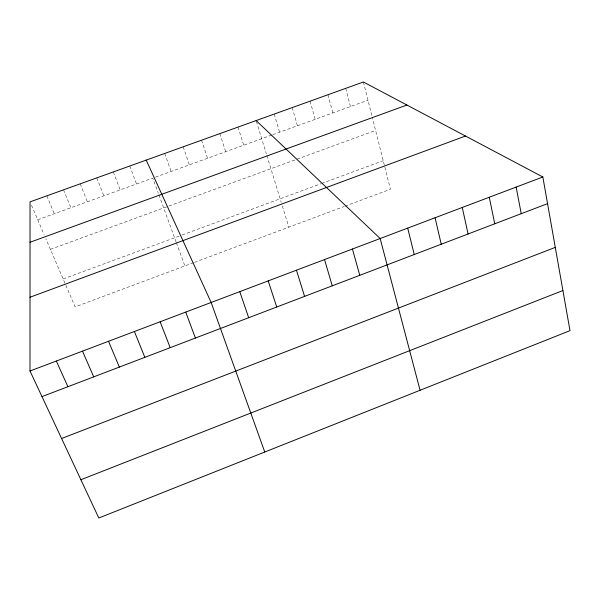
<?xml version="1.0" encoding="UTF-8"?>
<svg xmlns="http://www.w3.org/2000/svg" width="600" height="600" viewBox="0 0 600 600"><rect width="100%" height="100%" fill="white"/><g stroke="black" fill="none" stroke-linecap="round" stroke-linejoin="round"><path stroke-width="0.45" stroke-dasharray="3 2.25" d="M193.612 262.68L75.127 306.885L45.862 238.74M194.483 262.35L344.145 206.513M344.993 206.197L390.412 189.255L372.27 117.195M63.135 278.97L181.35 235.29M182.19 234.975L320.798 183.765M321.653 183.442L383.22 160.695M50.415 249.353L167.977 206.362M168.833 206.048L375.6 130.433M37.703 219.743L152.782 178.095L158.265 193.125M155.4 177.15L271.928 134.977M272.775 134.67L367.987 100.208M31.5 205.282L44.108 234.653M46.815 195.847L54.323 213.728M63.54 189.84L70.883 207.735M80.19 183.847L87.383 201.765M96.788 177.877L103.823 195.81M113.325 171.93L120.203 189.885M129.795 166.005L136.523 183.983M158.903 194.865L176.1 241.958M176.407 242.79L184.86 265.942M164.722 153.45L171.12 171.458M183.157 146.82L189.382 164.85M201.517 140.212L207.57 158.265M219.803 133.642L225.69 151.71M238.013 127.095L243.728 145.178M256.41 121.433L266.34 153.803M266.88 155.558L281.235 202.358M282.33 205.928L288.84 227.145M274.207 114.075L279.593 132.203M292.192 107.61L297.42 125.752M310.103 101.167L315.165 119.325M327.945 94.748L332.85 112.927M345.712 88.358L350.452 106.552M363.405 81.998L371.82 115.425"/><path stroke-width="0.9" d="M30 371.002L30.037 201.885L363.405 81.998L542.842 176.985L570 330.653L98.805 518.002L30 371.002L542.842 176.985M80.895 479.737L562.905 290.52M61.597 438.51L555.285 247.38M41.985 396.607L547.553 203.647M30.015 297.24L465.487 136.035M30.03 242.257L406.92 105.03M256.147 120.57L380.16 238.53L420.075 390.263M146.212 160.102L211.147 302.475L264.765 452.018M56.332 361.043L67.92 386.707M82.508 351.142L93.713 376.868M108.532 341.295L119.355 367.08M134.407 331.507L144.847 357.353M160.132 321.772L170.205 347.67M185.715 312.097L195.413 338.055M239.767 291.645L248.685 317.715M268.207 280.882L276.72 307.02M296.468 270.195L304.575 296.385M324.54 259.575L332.257 285.825M352.44 249.015L359.76 275.325M407.7 228.112L414.255 254.528M435.067 217.755L441.248 244.222M462.27 207.465L468.075 233.985M489.293 197.243L494.73 223.815M516.15 187.08L521.227 213.697"/></g></svg>
